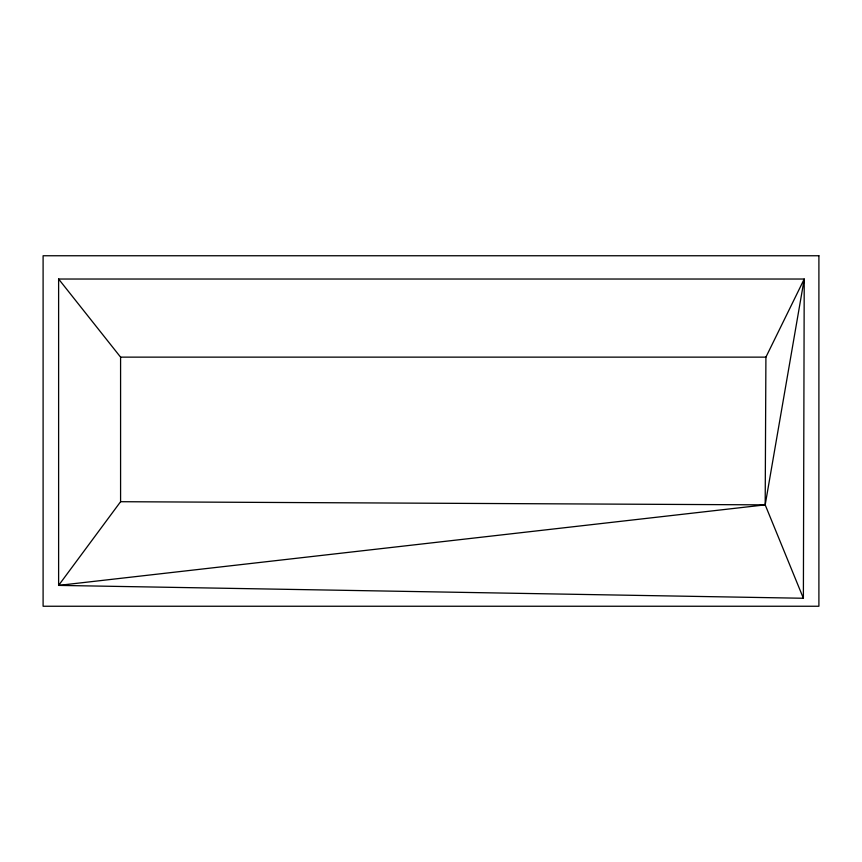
<?xml version="1.0" encoding="UTF-8"?>
<svg xmlns="http://www.w3.org/2000/svg" width="862" height="862" viewBox="0 0 862 862"><rect width="100%" height="100%" fill="white"/><g stroke="black" fill="none" stroke-linecap="round" stroke-linejoin="round"><path stroke-width="1.29" d="M803.384 598.26L804.224 279.029L58.616 279.029L58.616 585.395L803.384 598.26L765.187 504.863L765.909 357.137L804.224 279.029L765.187 504.863L58.616 585.395L120.583 501.706L120.583 357.137L58.616 279.029M120.583 357.137L765.909 357.137M120.583 501.706L765.187 504.863M818.9 255.755L43.1 255.755L43.1 606.245L818.9 606.245L818.9 255.755"/></g></svg>
